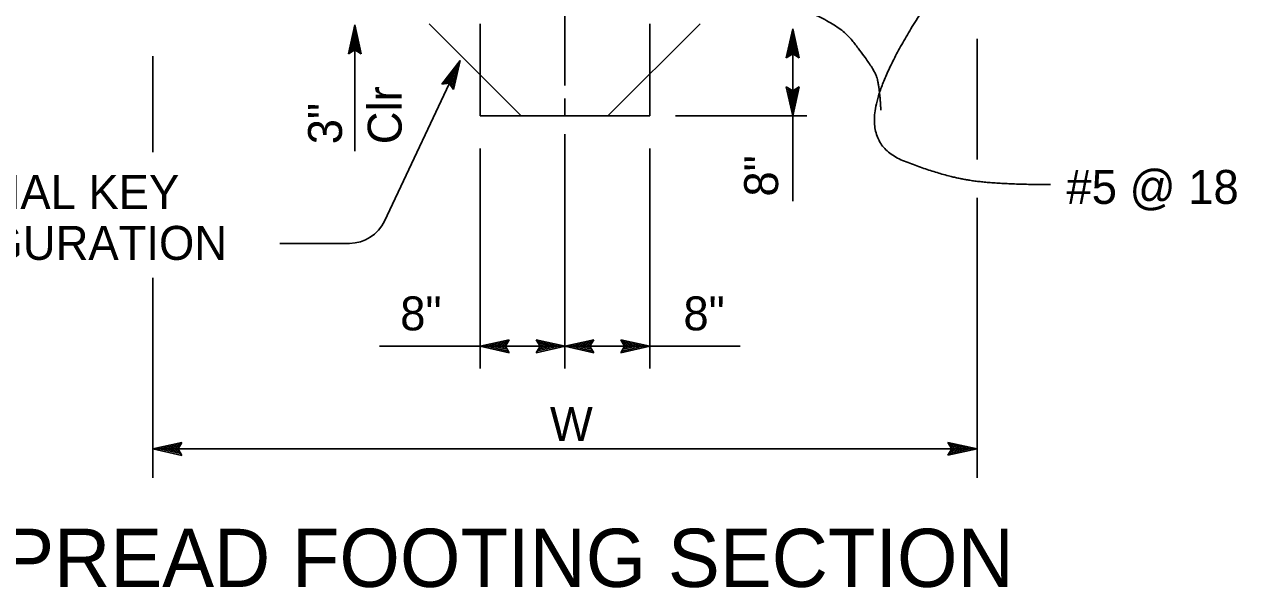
# Model space of a CAD drawing. Extents: x -894 to 866, y -476 to 714.
# Drawn here: x -738.1 to -488, y 198.6 to 314.8 of the extents above; entities that cross this region are included whole.
import ezdxf

# ---------------------------------------------------------------- set-up
doc = ezdxf.new("R2010")
doc.units = 0
doc.layers.add('60 Nongeo Data', color=7, linetype='Continuous')

msp = doc.modelspace()

# ---------------------------------------------------------------- linework, layer by layer
at = {"layer": '60 Nongeo Data'}
for p, q in [((-671.25, 308.68), (-669.91, 314.68)), ((-670.89, 308.9), (-669.91, 313.3)), ((-669.91, 288.59), (-669.91, 314.68)), ((-669.91, 314.68), (-669.91, 314.68)), ((-669.91, 314.68), (-668.58, 308.68)), ((-669.9, 313.29), (-668.94, 308.92)), ((-635.62, 295.87), (-654.62, 314.87)), ((-644.08, 314.87), (-644.08, 295.87)), ((-617.73, 295.87), (-598.73, 314.87)), ((-609.08, 314.87), (-609.08, 295.87)), ((-580.95, 307.86), (-579.61, 313.86)), ((-579.61, 278.27), (-579.61, 313.86)), ((-579.61, 313.86), (-579.61, 313.86)), ((-579.61, 313.86), (-578.28, 307.86)), ((-670.53, 309.13), (-669.91, 311.92)), ((-670.18, 309.31), (-669.91, 310.54)), ((-669.91, 311.92), (-669.28, 309.1)), ((-669.91, 310.54), (-669.64, 309.33)), ((-580.59, 308.08), (-579.61, 312.48)), ((-580.23, 308.31), (-579.61, 311.1)), ((-579.61, 311.1), (-578.98, 308.27)), ((-579.6, 312.47), (-578.64, 308.1)), ((-541.59, 286.89), (-541.59, 311.77)), ((-711.58, 299.01), (-711.58, 308.17)), ((-669.91, 309.48), (-671.25, 308.68)), ((-671.25, 308.68), (-671.25, 308.68)), ((-668.58, 308.68), (-669.91, 309.48)), ((-668.58, 308.68), (-668.58, 308.68)), ((-579.61, 308.66), (-580.95, 307.86)), ((-580.95, 307.86), (-580.95, 307.86)), ((-579.89, 308.49), (-579.61, 309.72)), ((-579.61, 309.72), (-579.34, 308.51)), ((-578.28, 307.86), (-579.61, 308.66)), ((-578.28, 307.86), (-578.28, 307.86)), ((-663.79, 274.16), (-648.22, 307.31)), ((-651.99, 302.45), (-648.22, 307.31)), ((-651.57, 302.49), (-648.81, 306.06)), ((-648.81, 306.05), (-649.79, 301.68)), ((-648.22, 307.31), (-649.57, 301.31)), ((-648.22, 307.31), (-648.22, 307.31)), ((-650.43, 302.6), (-651.99, 302.45)), ((-651.15, 302.55), (-649.4, 304.81)), ((-650.76, 302.56), (-649.99, 303.56)), ((-649.57, 301.31), (-650.43, 302.6)), ((-649.99, 303.56), (-650.26, 302.35)), ((-649.4, 304.81), (-650.03, 301.98)), ((-651.99, 302.45), (-651.99, 302.45)), ((-649.57, 301.31), (-649.57, 301.31)), ((-579.61, 295.87), (-580.94, 301.87)), ((-580.94, 301.87), (-580.94, 301.87)), ((-580.94, 301.87), (-579.61, 301.07)), ((-579.61, 297.26), (-580.58, 301.63)), ((-579.61, 298.63), (-580.23, 301.45)), ((-579.6, 300.01), (-579.87, 301.22)), ((-579.61, 301.07), (-578.27, 301.87)), ((-578.27, 301.87), (-579.61, 295.87)), ((-578.62, 301.65), (-579.61, 297.25)), ((-578.98, 301.42), (-579.61, 298.63)), ((-579.33, 301.24), (-579.6, 300.01)), ((-578.27, 301.87), (-578.27, 301.87)), ((-711.58, 288.4), (-711.58, 299.01)), ((-644.08, 295.87), (-609.08, 295.87)), ((-603.77, 295.87), (-576.71, 295.87)), ((-579.61, 295.87), (-579.61, 295.87)), ((-626.58, 292.13), (-626.58, 243.76)), ((-644.08, 243.76), (-644.08, 289.13)), ((-609.08, 243.76), (-609.08, 289.13)), ((-541.59, 221.23), (-541.59, 278.94)), ((-685.37, 269.58), (-671.02, 269.58)), ((-711.58, 221.23), (-711.58, 262.47)), ((-664.82, 248.35), (-590.45, 248.35)), ((-644.08, 248.35), (-638.08, 249.68)), ((-638.08, 247.01), (-644.08, 248.35)), ((-644.08, 248.35), (-644.08, 248.35)), ((-638.3, 247.37), (-642.7, 248.35)), ((-642.69, 248.36), (-638.32, 249.32)), ((-641.32, 248.35), (-638.5, 248.98)), ((-638.54, 247.73), (-641.32, 248.35)), ((-639.94, 248.35), (-638.73, 248.62)), ((-638.71, 248.08), (-639.94, 248.35)), ((-638.08, 249.68), (-638.88, 248.35)), ((-638.88, 248.35), (-638.08, 247.01)), ((-638.08, 249.68), (-638.08, 249.68)), ((-631.72, 248.36), (-632.52, 249.7)), ((-632.52, 249.7), (-632.52, 249.7)), ((-632.52, 249.7), (-626.52, 248.36)), ((-626.52, 248.36), (-632.52, 247.03)), ((-632.52, 247.03), (-631.72, 248.36)), ((-632.3, 249.34), (-627.9, 248.36)), ((-627.91, 248.35), (-632.28, 247.39)), ((-629.28, 248.36), (-632.11, 247.73)), ((-632.07, 248.98), (-629.28, 248.36)), ((-631.89, 248.64), (-630.66, 248.36)), ((-630.66, 248.36), (-631.87, 248.09)), ((-626.63, 248.35), (-620.63, 249.68)), ((-620.63, 247.01), (-626.63, 248.35)), ((-626.63, 248.35), (-626.63, 248.35)), ((-626.52, 248.36), (-626.52, 248.36)), ((-620.84, 247.37), (-625.25, 248.35)), ((-625.23, 248.36), (-620.86, 249.32)), ((-623.86, 248.35), (-621.04, 248.98)), ((-621.08, 247.73), (-623.86, 248.35)), ((-622.48, 248.35), (-621.27, 248.62)), ((-621.25, 248.08), (-622.48, 248.35)), ((-620.63, 249.68), (-621.43, 248.35)), ((-621.43, 248.35), (-620.63, 247.01)), ((-620.63, 249.68), (-620.63, 249.68)), ((-614.28, 248.35), (-615.08, 249.69)), ((-615.08, 249.69), (-615.08, 249.69)), ((-615.08, 249.69), (-609.08, 248.35)), ((-614.28, 248.35), (-615.08, 249.69)), ((-615.08, 249.69), (-615.08, 249.69)), ((-615.08, 249.69), (-609.08, 248.35)), ((-609.08, 248.35), (-615.08, 247.02)), ((-615.08, 247.02), (-614.28, 248.35)), ((-609.08, 248.35), (-615.08, 247.02)), ((-615.08, 247.02), (-614.28, 248.35)), ((-614.87, 249.34), (-610.46, 248.35)), ((-614.87, 249.34), (-610.46, 248.35)), ((-610.48, 248.35), (-614.85, 247.38)), ((-610.48, 248.35), (-614.85, 247.38)), ((-611.85, 248.36), (-614.67, 247.73)), ((-611.85, 248.36), (-614.67, 247.73)), ((-614.63, 248.98), (-611.85, 248.36)), ((-614.63, 248.98), (-611.85, 248.36)), ((-614.46, 248.63), (-613.23, 248.36)), ((-614.46, 248.63), (-613.23, 248.36)), ((-613.23, 248.36), (-614.44, 248.09)), ((-613.23, 248.36), (-614.44, 248.09)), ((-609.08, 248.35), (-609.08, 248.35)), ((-609.08, 248.35), (-609.08, 248.35)), ((-638.08, 247.01), (-638.08, 247.01)), ((-632.52, 247.03), (-632.52, 247.03)), ((-620.63, 247.01), (-620.63, 247.01)), ((-615.08, 247.02), (-615.08, 247.02)), ((-615.08, 247.02), (-615.08, 247.02)), ((-711.58, 227.2), (-705.58, 228.53)), ((-710.19, 227.2), (-705.82, 228.17)), ((-708.82, 227.2), (-706, 227.82)), ((-705.58, 228.53), (-706.38, 227.2)), ((-705.58, 228.53), (-705.58, 228.53)), ((-546.79, 227.2), (-547.59, 228.54)), ((-547.59, 228.54), (-547.59, 228.54)), ((-547.59, 228.54), (-541.59, 227.2)), ((-547.37, 228.18), (-542.97, 227.2)), ((-547.14, 227.82), (-544.35, 227.2)), ((-711.58, 227.2), (-541.59, 227.2)), ((-705.58, 225.86), (-711.58, 227.2)), ((-711.58, 227.2), (-711.58, 227.2)), ((-705.8, 226.21), (-710.2, 227.2)), ((-706.03, 226.57), (-708.82, 227.2)), ((-707.44, 227.19), (-706.23, 227.46)), ((-706.21, 226.92), (-707.44, 227.19)), ((-706.38, 227.2), (-705.58, 225.86)), ((-705.58, 225.86), (-705.58, 225.86)), ((-541.59, 227.2), (-547.59, 225.87)), ((-547.59, 225.87), (-546.79, 227.2)), ((-547.59, 225.87), (-547.59, 225.87)), ((-542.98, 227.19), (-547.35, 226.23)), ((-544.35, 227.2), (-547.17, 226.57)), ((-546.96, 227.48), (-545.73, 227.2)), ((-545.73, 227.2), (-546.94, 226.93)), ((-541.59, 227.2), (-541.59, 227.2))]:
    msp.add_line(p, q, dxfattribs=at)
for points in [[(-626.58, 320), (-626.58, 302.12)], [(-626.58, 299.44), (-626.58, 295.87)]]:
    msp.add_lwpolyline(points, dxfattribs=at)
msp.add_arc((-671.02, 277.58), 8, 270, 334.8396, dxfattribs=at)
for points in [[(-590.34, 321.53), (-572.13, 317.33), (-562.85, 305.81), (-561.68, 301.8), (-561.43, 297.06)], [(-550.88, 320.63), (-561.15, 305.37), (-563.92, 289.48), (-549.63, 283.76), (-538.29, 281.71), (-526.42, 281.71)]]:
    msp.add_open_spline(points, degree=2, dxfattribs=at)

# ---------------------------------------------------------------- texts
for s, p in [('Clr', (-660.26, 290.02)), ('3"', (-672.57, 290.02)), ('8"', (-582.62, 279.23))]:
    msp.add_text(s, height=7, rotation=90, dxfattribs=at).set_placement(p)
for s, height, p in [('#5 @ 18', 7, (-523.15, 277.72)), ('OPTIONAL KEY', 6.9999, (-774.79, 276.68)), ('CONFIGURATION', 6.9999, (-774.79, 266.18)), ('8"', 7, (-660.56, 251.64)), ('8"', 7, (-602.15, 251.64)), ('W', 7, (-629.68, 228.83)), ('SPREAD FOOTING SECTION', 11.9999, (-753.35, 198.72))]:
    msp.add_text(s, height=height, dxfattribs=at).set_placement(p)

doc.saveas('drawing.dxf')
